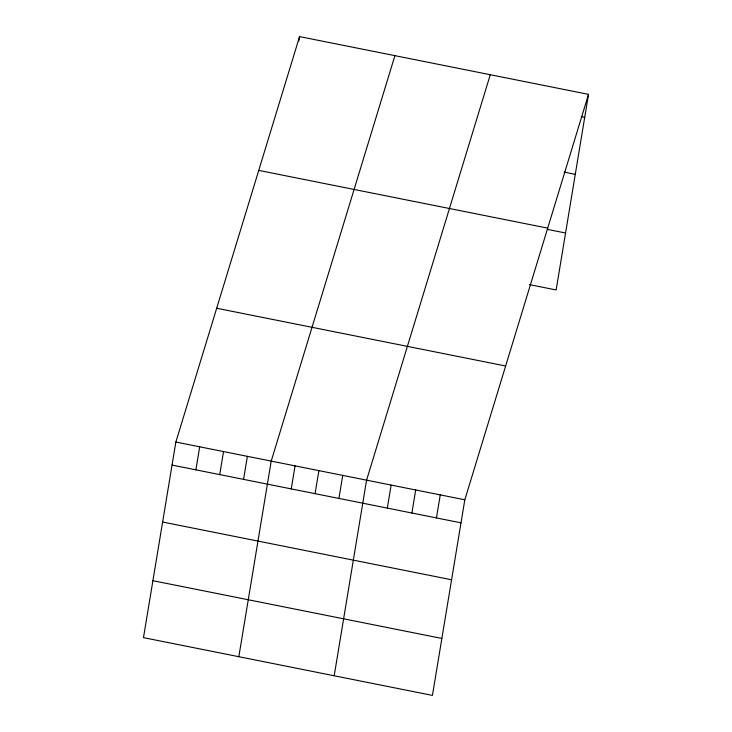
<?xml version="1.0" encoding="UTF-8"?>
<svg xmlns="http://www.w3.org/2000/svg" width="732" height="732" viewBox="0 0 732 732"><rect width="100%" height="100%" fill="white"/><g stroke="black" fill="none" stroke-linecap="round" stroke-linejoin="round"><path stroke-width="1.1" d="M175.863 442.046L143.481 637.645L432.438 695.4L464.82 499.791L588.519 94.355L299.562 36.6L175.863 442.046L464.82 499.791M195.883 469.843L199.699 446.804M219.728 474.601L223.535 451.571M298.83 40.992L299.562 36.6M243.564 479.368L247.379 456.338M238.833 656.705L271.215 461.096L394.914 55.659M291.245 488.903L295.06 465.863M315.08 493.661L318.896 470.63M338.925 498.428L342.732 475.397M334.195 675.764L366.576 480.155L490.275 74.719M387.32 508.099L391.135 485.069M411.887 513.013L415.703 489.973M436.446 517.917L440.261 494.887M588.519 94.355L556.137 289.954L529.346 284.602M581.364 116.717L584.712 117.385M564.116 172.102L575.279 174.335M258.735 170.4L547.701 228.146M547.701 229.436L565.571 233.005M216.681 308.245L505.647 366M172.047 465.076L461.014 522.831M162.623 522.026L451.58 579.781M152.906 580.696L441.872 638.45"/></g></svg>
